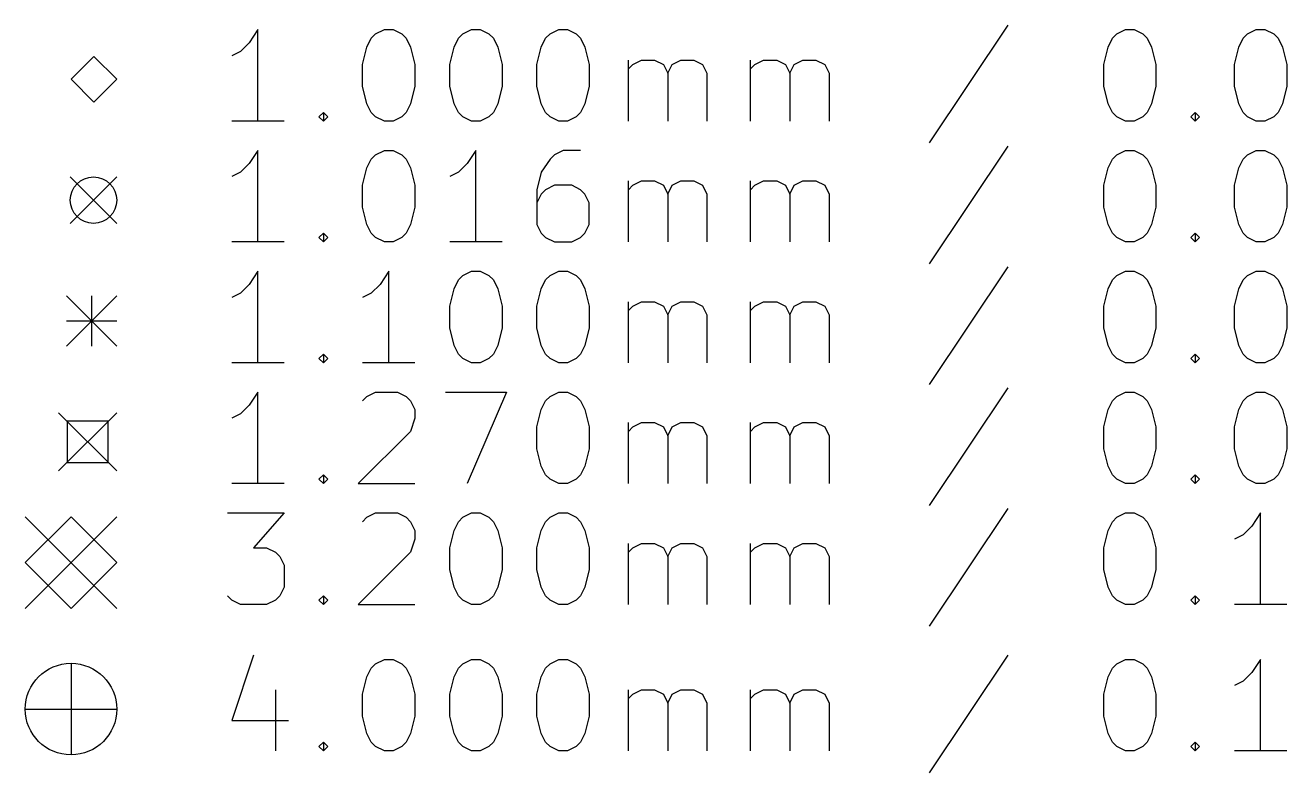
# Model space of a CAD drawing. Extents: x 91 to 223, y -160 to -73.
# Drawn here: x 91.35 to 118.91, y -159.52 to -143.19 of the extents above; entities that cross this region are included whole.
import ezdxf

# ---------------------------------------------------------------- set-up
doc = ezdxf.new("R2010")
doc.units = 0
doc.layers.add('BLACK', color=7, linetype='CONTINUOUS')

msp = doc.modelspace()

# ---------------------------------------------------------------- linework, layer by layer
at = {"layer": 'BLACK', "linetype": 'CONTINUOUS'}
for p, q in [((96.4298, -143.28), (96.2393, -143.566)), ((96.4298, -145.28), (96.4298, -143.28)), ((99.0012, -143.376), (99.1917, -143.28)), ((99.1917, -143.28), (99.3821, -143.28)), ((99.3821, -143.28), (99.5726, -143.376)), ((100.906, -143.376), (101.096, -143.28)), ((101.096, -143.28), (101.287, -143.28)), ((101.287, -143.28), (101.477, -143.376)), ((102.811, -143.376), (103.001, -143.28)), ((103.001, -143.28), (103.192, -143.28)), ((103.192, -143.28), (103.382, -143.376)), ((112.811, -143.185), (111.096, -145.757)), ((115.192, -143.376), (115.382, -143.28)), ((115.382, -143.28), (115.573, -143.28)), ((115.573, -143.28), (115.763, -143.376)), ((118.049, -143.376), (118.239, -143.28)), ((118.239, -143.28), (118.43, -143.28)), ((118.43, -143.28), (118.62, -143.376)), ((96.2393, -143.566), (96.0488, -143.757)), ((98.8107, -143.661), (98.9059, -143.471)), ((98.9059, -143.471), (99.0012, -143.376)), ((99.5726, -143.376), (99.6679, -143.471)), ((99.6679, -143.471), (99.7631, -143.661)), ((100.715, -143.661), (100.811, -143.471)), ((100.811, -143.471), (100.906, -143.376)), ((101.477, -143.376), (101.573, -143.471)), ((101.573, -143.471), (101.668, -143.661)), ((102.62, -143.661), (102.715, -143.471)), ((102.715, -143.471), (102.811, -143.376)), ((103.382, -143.376), (103.477, -143.471)), ((103.477, -143.471), (103.573, -143.661)), ((115.001, -143.661), (115.096, -143.471)), ((115.096, -143.471), (115.192, -143.376)), ((115.763, -143.376), (115.858, -143.471)), ((115.858, -143.471), (115.954, -143.661)), ((117.858, -143.661), (117.954, -143.471)), ((117.954, -143.471), (118.049, -143.376)), ((118.62, -143.376), (118.715, -143.471)), ((118.715, -143.471), (118.811, -143.661)), ((96.0488, -143.757), (95.8583, -143.852)), ((98.7155, -144.042), (98.8107, -143.661)), ((99.7631, -143.661), (99.8583, -144.042)), ((100.62, -144.042), (100.715, -143.661)), ((101.668, -143.661), (101.763, -144.042)), ((102.525, -144.042), (102.62, -143.661)), ((103.573, -143.661), (103.668, -144.042)), ((114.906, -144.042), (115.001, -143.661)), ((115.954, -143.661), (116.049, -144.042)), ((117.763, -144.042), (117.858, -143.661)), ((118.811, -143.661), (118.906, -144.042)), ((92.8458, -143.866), (92.3458, -144.366)), ((93.3458, -144.366), (92.8458, -143.866)), ((98.7155, -144.519), (98.7155, -144.042)), ((99.8583, -144.042), (99.8583, -144.519)), ((100.62, -144.519), (100.62, -144.042)), ((101.763, -144.042), (101.763, -144.519)), ((102.525, -144.519), (102.525, -144.042)), ((103.668, -144.042), (103.668, -144.519)), ((104.525, -145.28), (104.525, -143.947)), ((104.525, -144.138), (104.62, -144.042)), ((104.62, -144.042), (104.811, -143.947)), ((104.811, -143.947), (105.096, -143.947)), ((105.096, -143.947), (105.287, -144.042)), ((105.287, -144.042), (105.382, -144.233)), ((105.382, -144.233), (105.477, -144.042)), ((105.477, -144.042), (105.668, -143.947)), ((105.668, -143.947), (105.954, -143.947)), ((105.954, -143.947), (106.144, -144.042)), ((106.144, -144.042), (106.239, -144.233)), ((107.192, -145.28), (107.192, -143.947)), ((107.192, -144.138), (107.287, -144.042)), ((107.287, -144.042), (107.477, -143.947)), ((107.477, -143.947), (107.763, -143.947)), ((107.763, -143.947), (107.954, -144.042)), ((107.954, -144.042), (108.049, -144.233)), ((108.049, -144.233), (108.144, -144.042)), ((108.144, -144.042), (108.335, -143.947)), ((108.335, -143.947), (108.62, -143.947)), ((108.62, -143.947), (108.811, -144.042)), ((108.811, -144.042), (108.906, -144.233)), ((114.906, -144.519), (114.906, -144.042)), ((116.049, -144.042), (116.049, -144.519)), ((117.763, -144.519), (117.763, -144.042)), ((118.906, -144.042), (118.906, -144.519)), ((92.3458, -144.366), (92.8458, -144.866)), ((92.8458, -144.866), (93.3458, -144.366)), ((105.382, -144.233), (105.382, -145.28)), ((106.239, -144.233), (106.239, -145.28)), ((108.049, -144.233), (108.049, -145.28)), ((108.906, -144.233), (108.906, -145.28)), ((98.8107, -144.899), (98.7155, -144.519)), ((99.8583, -144.519), (99.7631, -144.899)), ((100.715, -144.899), (100.62, -144.519)), ((101.763, -144.519), (101.668, -144.899)), ((102.62, -144.899), (102.525, -144.519)), ((103.668, -144.519), (103.573, -144.899)), ((115.001, -144.899), (114.906, -144.519)), ((116.049, -144.519), (115.954, -144.899)), ((117.858, -144.899), (117.763, -144.519)), ((118.906, -144.519), (118.811, -144.899)), ((98.9059, -145.09), (98.8107, -144.899)), ((99.7631, -144.899), (99.6679, -145.09)), ((100.811, -145.09), (100.715, -144.899)), ((101.668, -144.899), (101.573, -145.09)), ((102.715, -145.09), (102.62, -144.899)), ((103.573, -144.899), (103.477, -145.09)), ((115.096, -145.09), (115.001, -144.899)), ((115.954, -144.899), (115.858, -145.09)), ((117.954, -145.09), (117.858, -144.899)), ((118.811, -144.899), (118.715, -145.09)), ((97.7631, -145.185), (97.8583, -145.09)), ((97.8583, -145.28), (97.7631, -145.185)), ((97.8583, -145.09), (97.9536, -145.185)), ((97.8583, -145.09), (97.8583, -145.28)), ((97.9536, -145.185), (97.8583, -145.28)), ((99.0012, -145.185), (98.9059, -145.09)), ((99.1917, -145.28), (99.0012, -145.185)), ((99.5726, -145.185), (99.3821, -145.28)), ((99.6679, -145.09), (99.5726, -145.185)), ((100.906, -145.185), (100.811, -145.09)), ((101.096, -145.28), (100.906, -145.185)), ((101.477, -145.185), (101.287, -145.28)), ((101.573, -145.09), (101.477, -145.185)), ((102.811, -145.185), (102.715, -145.09)), ((103.001, -145.28), (102.811, -145.185)), ((103.382, -145.185), (103.192, -145.28)), ((103.477, -145.09), (103.382, -145.185)), ((115.192, -145.185), (115.096, -145.09)), ((115.382, -145.28), (115.192, -145.185)), ((115.763, -145.185), (115.573, -145.28)), ((115.858, -145.09), (115.763, -145.185)), ((116.811, -145.185), (116.906, -145.09)), ((116.906, -145.28), (116.811, -145.185)), ((116.906, -145.09), (117.001, -145.185)), ((116.906, -145.09), (116.906, -145.28)), ((117.001, -145.185), (116.906, -145.28)), ((118.049, -145.185), (117.954, -145.09)), ((118.239, -145.28), (118.049, -145.185)), ((118.62, -145.185), (118.43, -145.28)), ((118.715, -145.09), (118.62, -145.185)), ((97.0012, -145.28), (95.8583, -145.28)), ((99.3821, -145.28), (99.1917, -145.28)), ((101.287, -145.28), (101.096, -145.28)), ((103.192, -145.28), (103.001, -145.28)), ((115.573, -145.28), (115.382, -145.28)), ((118.43, -145.28), (118.239, -145.28)), ((96.4298, -145.92), (96.2393, -146.206)), ((96.4298, -147.92), (96.4298, -145.92)), ((98.9059, -146.111), (99.0012, -146.016)), ((99.0012, -146.016), (99.1917, -145.92)), ((99.1917, -145.92), (99.3821, -145.92)), ((99.3821, -145.92), (99.5726, -146.016)), ((99.5726, -146.016), (99.6679, -146.111)), ((101.192, -145.92), (101.001, -146.206)), ((101.192, -147.92), (101.192, -145.92)), ((102.906, -146.016), (102.811, -146.111)), ((103.096, -145.92), (102.906, -146.016)), ((103.477, -145.92), (103.096, -145.92)), ((112.811, -145.825), (111.096, -148.397)), ((115.096, -146.111), (115.192, -146.016)), ((115.192, -146.016), (115.382, -145.92)), ((115.382, -145.92), (115.573, -145.92)), ((115.573, -145.92), (115.763, -146.016)), ((115.763, -146.016), (115.858, -146.111)), ((117.954, -146.111), (118.049, -146.016)), ((118.049, -146.016), (118.239, -145.92)), ((118.239, -145.92), (118.43, -145.92)), ((118.43, -145.92), (118.62, -146.016)), ((118.62, -146.016), (118.715, -146.111)), ((96.2393, -146.206), (96.0488, -146.397)), ((98.7155, -146.682), (98.8107, -146.301)), ((98.8107, -146.301), (98.9059, -146.111)), ((99.6679, -146.111), (99.7631, -146.301)), ((99.7631, -146.301), (99.8583, -146.682)), ((101.001, -146.206), (100.811, -146.397)), ((102.811, -146.111), (102.62, -146.397)), ((114.906, -146.682), (115.001, -146.301)), ((115.001, -146.301), (115.096, -146.111)), ((115.858, -146.111), (115.954, -146.301)), ((115.954, -146.301), (116.049, -146.682)), ((117.763, -146.682), (117.858, -146.301)), ((117.858, -146.301), (117.954, -146.111)), ((118.715, -146.111), (118.811, -146.301)), ((118.811, -146.301), (118.906, -146.682)), ((92.3298, -146.498), (93.3458, -147.514)), ((93.3458, -146.498), (92.3298, -147.514)), ((96.0488, -146.397), (95.8583, -146.492)), ((100.811, -146.397), (100.62, -146.492)), ((102.62, -146.397), (102.525, -146.778)), ((104.525, -147.92), (104.525, -146.587)), ((104.62, -146.682), (104.811, -146.587)), ((104.811, -146.587), (105.096, -146.587)), ((105.096, -146.587), (105.287, -146.682)), ((105.477, -146.682), (105.668, -146.587)), ((105.668, -146.587), (105.954, -146.587)), ((105.954, -146.587), (106.144, -146.682)), ((107.192, -147.92), (107.192, -146.587)), ((107.287, -146.682), (107.477, -146.587)), ((107.477, -146.587), (107.763, -146.587)), ((107.763, -146.587), (107.954, -146.682)), ((108.144, -146.682), (108.335, -146.587)), ((108.335, -146.587), (108.62, -146.587)), ((108.62, -146.587), (108.811, -146.682)), ((98.7155, -147.159), (98.7155, -146.682)), ((99.8583, -146.682), (99.8583, -147.159)), ((102.525, -146.778), (102.525, -147.539)), ((102.62, -146.873), (102.525, -147.063)), ((102.715, -146.778), (102.62, -146.873)), ((102.906, -146.682), (102.715, -146.778)), ((103.287, -146.682), (102.906, -146.682)), ((103.477, -146.778), (103.287, -146.682)), ((103.573, -146.873), (103.477, -146.778)), ((103.668, -147.063), (103.573, -146.873)), ((104.525, -146.778), (104.62, -146.682)), ((105.287, -146.682), (105.382, -146.873)), ((105.382, -146.873), (105.477, -146.682)), ((105.382, -146.873), (105.382, -147.92)), ((106.144, -146.682), (106.239, -146.873)), ((106.239, -146.873), (106.239, -147.92)), ((107.192, -146.778), (107.287, -146.682)), ((107.954, -146.682), (108.049, -146.873)), ((108.049, -146.873), (108.144, -146.682)), ((108.049, -146.873), (108.049, -147.92)), ((108.811, -146.682), (108.906, -146.873)), ((108.906, -146.873), (108.906, -147.92)), ((114.906, -147.159), (114.906, -146.682)), ((116.049, -146.682), (116.049, -147.159)), ((117.763, -147.159), (117.763, -146.682)), ((118.906, -146.682), (118.906, -147.159)), ((98.8107, -147.539), (98.7155, -147.159)), ((99.8583, -147.159), (99.7631, -147.539)), ((103.668, -147.539), (103.668, -147.063)), ((115.001, -147.539), (114.906, -147.159)), ((116.049, -147.159), (115.954, -147.539)), ((117.858, -147.539), (117.763, -147.159)), ((118.906, -147.159), (118.811, -147.539)), ((98.9059, -147.73), (98.8107, -147.539)), ((99.7631, -147.539), (99.6679, -147.73)), ((102.525, -147.539), (102.62, -147.73)), ((103.573, -147.73), (103.668, -147.539)), ((115.096, -147.73), (115.001, -147.539)), ((115.954, -147.539), (115.858, -147.73)), ((117.954, -147.73), (117.858, -147.539)), ((118.811, -147.539), (118.715, -147.73)), ((97.0012, -147.92), (95.8583, -147.92)), ((97.7631, -147.825), (97.8583, -147.73)), ((97.8583, -147.92), (97.7631, -147.825)), ((97.8583, -147.73), (97.9536, -147.825)), ((97.8583, -147.73), (97.8583, -147.92)), ((97.9536, -147.825), (97.8583, -147.92)), ((99.0012, -147.825), (98.9059, -147.73)), ((99.1917, -147.92), (99.0012, -147.825)), ((99.3821, -147.92), (99.1917, -147.92)), ((99.5726, -147.825), (99.3821, -147.92)), ((99.6679, -147.73), (99.5726, -147.825)), ((101.763, -147.92), (100.62, -147.92)), ((102.62, -147.73), (102.715, -147.825)), ((102.715, -147.825), (102.906, -147.92)), ((102.906, -147.92), (103.287, -147.92)), ((103.287, -147.92), (103.477, -147.825)), ((103.477, -147.825), (103.573, -147.73)), ((115.192, -147.825), (115.096, -147.73)), ((115.382, -147.92), (115.192, -147.825)), ((115.573, -147.92), (115.382, -147.92)), ((115.763, -147.825), (115.573, -147.92)), ((115.858, -147.73), (115.763, -147.825)), ((116.811, -147.825), (116.906, -147.73)), ((116.906, -147.92), (116.811, -147.825)), ((116.906, -147.73), (117.001, -147.825)), ((116.906, -147.73), (116.906, -147.92)), ((117.001, -147.825), (116.906, -147.92)), ((118.049, -147.825), (117.954, -147.73)), ((118.239, -147.92), (118.049, -147.825)), ((118.43, -147.92), (118.239, -147.92)), ((118.62, -147.825), (118.43, -147.92)), ((118.715, -147.73), (118.62, -147.825)), ((112.811, -148.465), (111.096, -151.037)), ((96.4298, -148.56), (96.2393, -148.846)), ((96.4298, -150.56), (96.4298, -148.56)), ((99.2869, -148.56), (99.0964, -148.846)), ((99.2869, -150.56), (99.2869, -148.56)), ((100.715, -148.941), (100.811, -148.751)), ((100.811, -148.751), (100.906, -148.656)), ((100.906, -148.656), (101.096, -148.56)), ((101.096, -148.56), (101.287, -148.56)), ((101.287, -148.56), (101.477, -148.656)), ((101.477, -148.656), (101.573, -148.751)), ((101.573, -148.751), (101.668, -148.941)), ((102.62, -148.941), (102.715, -148.751)), ((102.715, -148.751), (102.811, -148.656)), ((102.811, -148.656), (103.001, -148.56)), ((103.001, -148.56), (103.192, -148.56)), ((103.192, -148.56), (103.382, -148.656)), ((103.382, -148.656), (103.477, -148.751)), ((103.477, -148.751), (103.573, -148.941)), ((115.001, -148.941), (115.096, -148.751)), ((115.096, -148.751), (115.192, -148.656)), ((115.192, -148.656), (115.382, -148.56)), ((115.382, -148.56), (115.573, -148.56)), ((115.573, -148.56), (115.763, -148.656)), ((115.763, -148.656), (115.858, -148.751)), ((115.858, -148.751), (115.954, -148.941)), ((117.858, -148.941), (117.954, -148.751)), ((117.954, -148.751), (118.049, -148.656)), ((118.049, -148.656), (118.239, -148.56)), ((118.239, -148.56), (118.43, -148.56)), ((118.43, -148.56), (118.62, -148.656)), ((118.62, -148.656), (118.715, -148.751)), ((118.715, -148.751), (118.811, -148.941)), ((92.2458, -149.096), (93.3458, -150.196)), ((93.3458, -149.096), (92.2458, -150.196)), ((92.7958, -149.096), (92.7958, -150.196)), ((96.0488, -149.037), (95.8583, -149.132)), ((96.2393, -148.846), (96.0488, -149.037)), ((98.9059, -149.037), (98.7155, -149.132)), ((99.0964, -148.846), (98.9059, -149.037)), ((100.62, -149.322), (100.715, -148.941)), ((101.668, -148.941), (101.763, -149.322)), ((102.525, -149.322), (102.62, -148.941)), ((103.573, -148.941), (103.668, -149.322)), ((114.906, -149.322), (115.001, -148.941)), ((115.954, -148.941), (116.049, -149.322)), ((117.763, -149.322), (117.858, -148.941)), ((118.811, -148.941), (118.906, -149.322)), ((100.62, -149.799), (100.62, -149.322)), ((101.763, -149.322), (101.763, -149.799)), ((102.525, -149.799), (102.525, -149.322)), ((103.668, -149.322), (103.668, -149.799)), ((104.525, -150.56), (104.525, -149.227)), ((104.525, -149.418), (104.62, -149.322)), ((104.62, -149.322), (104.811, -149.227)), ((104.811, -149.227), (105.096, -149.227)), ((105.096, -149.227), (105.287, -149.322)), ((105.287, -149.322), (105.382, -149.513)), ((105.382, -149.513), (105.477, -149.322)), ((105.477, -149.322), (105.668, -149.227)), ((105.668, -149.227), (105.954, -149.227)), ((105.954, -149.227), (106.144, -149.322)), ((106.144, -149.322), (106.239, -149.513)), ((107.192, -150.56), (107.192, -149.227)), ((107.192, -149.418), (107.287, -149.322)), ((107.287, -149.322), (107.477, -149.227)), ((107.477, -149.227), (107.763, -149.227)), ((107.763, -149.227), (107.954, -149.322)), ((107.954, -149.322), (108.049, -149.513)), ((108.049, -149.513), (108.144, -149.322)), ((108.144, -149.322), (108.335, -149.227)), ((108.335, -149.227), (108.62, -149.227)), ((108.62, -149.227), (108.811, -149.322)), ((108.811, -149.322), (108.906, -149.513)), ((114.906, -149.799), (114.906, -149.322)), ((116.049, -149.322), (116.049, -149.799)), ((117.763, -149.799), (117.763, -149.322)), ((118.906, -149.322), (118.906, -149.799)), ((92.2458, -149.646), (93.3458, -149.646)), ((105.382, -149.513), (105.382, -150.56)), ((106.239, -149.513), (106.239, -150.56)), ((108.049, -149.513), (108.049, -150.56)), ((108.906, -149.513), (108.906, -150.56)), ((100.715, -150.179), (100.62, -149.799)), ((101.763, -149.799), (101.668, -150.179)), ((102.62, -150.179), (102.525, -149.799)), ((103.668, -149.799), (103.573, -150.179)), ((115.001, -150.179), (114.906, -149.799)), ((116.049, -149.799), (115.954, -150.179)), ((117.858, -150.179), (117.763, -149.799)), ((118.906, -149.799), (118.811, -150.179)), ((100.811, -150.37), (100.715, -150.179)), ((101.668, -150.179), (101.573, -150.37)), ((102.715, -150.37), (102.62, -150.179)), ((103.573, -150.179), (103.477, -150.37)), ((115.096, -150.37), (115.001, -150.179)), ((115.954, -150.179), (115.858, -150.37)), ((117.954, -150.37), (117.858, -150.179)), ((118.811, -150.179), (118.715, -150.37)), ((97.7631, -150.465), (97.8583, -150.37)), ((97.8583, -150.56), (97.7631, -150.465)), ((97.8583, -150.37), (97.9536, -150.465)), ((97.8583, -150.37), (97.8583, -150.56)), ((97.9536, -150.465), (97.8583, -150.56)), ((100.906, -150.465), (100.811, -150.37)), ((101.096, -150.56), (100.906, -150.465)), ((101.477, -150.465), (101.287, -150.56)), ((101.573, -150.37), (101.477, -150.465)), ((102.811, -150.465), (102.715, -150.37)), ((103.001, -150.56), (102.811, -150.465)), ((103.382, -150.465), (103.192, -150.56)), ((103.477, -150.37), (103.382, -150.465)), ((115.192, -150.465), (115.096, -150.37)), ((115.382, -150.56), (115.192, -150.465)), ((115.763, -150.465), (115.573, -150.56)), ((115.858, -150.37), (115.763, -150.465)), ((116.811, -150.465), (116.906, -150.37)), ((116.906, -150.56), (116.811, -150.465)), ((116.906, -150.37), (117.001, -150.465)), ((116.906, -150.37), (116.906, -150.56)), ((117.001, -150.465), (116.906, -150.56)), ((118.049, -150.465), (117.954, -150.37)), ((118.239, -150.56), (118.049, -150.465)), ((118.62, -150.465), (118.43, -150.56)), ((118.715, -150.37), (118.62, -150.465)), ((97.0012, -150.56), (95.8583, -150.56)), ((99.8583, -150.56), (98.7155, -150.56)), ((101.287, -150.56), (101.096, -150.56)), ((103.192, -150.56), (103.001, -150.56)), ((115.573, -150.56), (115.382, -150.56)), ((118.43, -150.56), (118.239, -150.56)), ((96.4298, -151.2), (96.2393, -151.486)), ((96.4298, -153.2), (96.4298, -151.2)), ((98.7155, -151.391), (98.8107, -151.296)), ((98.8107, -151.296), (99.0012, -151.2)), ((99.0012, -151.2), (99.4774, -151.2)), ((99.4774, -151.2), (99.6679, -151.296)), ((99.6679, -151.296), (99.7631, -151.391)), ((100.525, -151.2), (101.858, -151.2)), ((101.858, -151.2), (101.001, -153.2)), ((102.715, -151.391), (102.811, -151.296)), ((102.811, -151.296), (103.001, -151.2)), ((103.001, -151.2), (103.192, -151.2)), ((103.192, -151.2), (103.382, -151.296)), ((103.382, -151.296), (103.477, -151.391)), ((112.811, -151.105), (111.096, -153.677)), ((115.096, -151.391), (115.192, -151.296)), ((115.192, -151.296), (115.382, -151.2)), ((115.382, -151.2), (115.573, -151.2)), ((115.573, -151.2), (115.763, -151.296)), ((115.763, -151.296), (115.858, -151.391)), ((117.954, -151.391), (118.049, -151.296)), ((118.049, -151.296), (118.239, -151.2)), ((118.239, -151.2), (118.43, -151.2)), ((118.43, -151.2), (118.62, -151.296)), ((118.62, -151.296), (118.715, -151.391)), ((96.2393, -151.486), (96.0488, -151.677)), ((99.7631, -151.391), (99.8583, -151.581)), ((99.8583, -151.581), (99.8583, -151.772)), ((102.525, -151.962), (102.62, -151.581)), ((102.62, -151.581), (102.715, -151.391)), ((103.477, -151.391), (103.573, -151.581)), ((103.573, -151.581), (103.668, -151.962)), ((114.906, -151.962), (115.001, -151.581)), ((115.001, -151.581), (115.096, -151.391)), ((115.858, -151.391), (115.954, -151.581)), ((115.954, -151.581), (116.049, -151.962)), ((117.763, -151.962), (117.858, -151.581)), ((117.858, -151.581), (117.954, -151.391)), ((118.715, -151.391), (118.811, -151.581)), ((118.811, -151.581), (118.906, -151.962)), ((92.0758, -151.651), (93.3458, -152.921)), ((93.3458, -151.651), (92.0758, -152.921)), ((93.1598, -151.837), (92.2618, -151.837)), ((92.2618, -151.837), (92.2618, -152.735)), ((93.1598, -152.735), (93.1598, -151.837)), ((96.0488, -151.677), (95.8583, -151.772)), ((99.8583, -151.772), (99.7631, -152.058)), ((99.7631, -152.058), (98.6202, -153.2)), ((102.525, -152.439), (102.525, -151.962)), ((103.668, -151.962), (103.668, -152.439)), ((104.525, -153.2), (104.525, -151.867)), ((104.525, -152.058), (104.62, -151.962)), ((104.62, -151.962), (104.811, -151.867)), ((104.811, -151.867), (105.096, -151.867)), ((105.096, -151.867), (105.287, -151.962)), ((105.287, -151.962), (105.382, -152.153)), ((105.382, -152.153), (105.477, -151.962)), ((105.477, -151.962), (105.668, -151.867)), ((105.668, -151.867), (105.954, -151.867)), ((105.954, -151.867), (106.144, -151.962)), ((106.144, -151.962), (106.239, -152.153)), ((107.192, -153.2), (107.192, -151.867)), ((107.192, -152.058), (107.287, -151.962)), ((107.287, -151.962), (107.477, -151.867)), ((107.477, -151.867), (107.763, -151.867)), ((107.763, -151.867), (107.954, -151.962)), ((107.954, -151.962), (108.049, -152.153)), ((108.049, -152.153), (108.144, -151.962)), ((108.144, -151.962), (108.335, -151.867)), ((108.335, -151.867), (108.62, -151.867)), ((108.62, -151.867), (108.811, -151.962)), ((108.811, -151.962), (108.906, -152.153)), ((114.906, -152.439), (114.906, -151.962)), ((116.049, -151.962), (116.049, -152.439)), ((117.763, -152.439), (117.763, -151.962)), ((118.906, -151.962), (118.906, -152.439)), ((105.382, -152.153), (105.382, -153.2)), ((106.239, -152.153), (106.239, -153.2)), ((108.049, -152.153), (108.049, -153.2)), ((108.906, -152.153), (108.906, -153.2)), ((102.62, -152.819), (102.525, -152.439)), ((103.668, -152.439), (103.573, -152.819)), ((115.001, -152.819), (114.906, -152.439)), ((116.049, -152.439), (115.954, -152.819)), ((117.858, -152.819), (117.763, -152.439)), ((118.906, -152.439), (118.811, -152.819)), ((92.2618, -152.735), (93.1598, -152.735)), ((102.715, -153.01), (102.62, -152.819)), ((103.573, -152.819), (103.477, -153.01)), ((115.096, -153.01), (115.001, -152.819)), ((115.954, -152.819), (115.858, -153.01)), ((117.954, -153.01), (117.858, -152.819)), ((118.811, -152.819), (118.715, -153.01)), ((97.0012, -153.2), (95.8583, -153.2)), ((97.7631, -153.105), (97.8583, -153.01)), ((97.8583, -153.2), (97.7631, -153.105)), ((97.8583, -153.01), (97.9536, -153.105)), ((97.8583, -153.01), (97.8583, -153.2)), ((97.9536, -153.105), (97.8583, -153.2)), ((98.6202, -153.2), (99.8583, -153.2)), ((102.811, -153.105), (102.715, -153.01)), ((103.001, -153.2), (102.811, -153.105)), ((103.192, -153.2), (103.001, -153.2)), ((103.382, -153.105), (103.192, -153.2)), ((103.477, -153.01), (103.382, -153.105)), ((115.192, -153.105), (115.096, -153.01)), ((115.382, -153.2), (115.192, -153.105)), ((115.573, -153.2), (115.382, -153.2)), ((115.763, -153.105), (115.573, -153.2)), ((115.858, -153.01), (115.763, -153.105)), ((116.811, -153.105), (116.906, -153.01)), ((116.906, -153.2), (116.811, -153.105)), ((116.906, -153.01), (117.001, -153.105)), ((116.906, -153.01), (116.906, -153.2)), ((117.001, -153.105), (116.906, -153.2)), ((118.049, -153.105), (117.954, -153.01)), ((118.239, -153.2), (118.049, -153.105)), ((118.43, -153.2), (118.239, -153.2)), ((118.62, -153.105), (118.43, -153.2)), ((118.715, -153.01), (118.62, -153.105)), ((112.811, -153.745), (111.096, -156.317)), ((91.3458, -153.926), (93.3458, -155.926)), ((93.3458, -153.926), (91.3458, -155.926)), ((92.3458, -153.926), (91.3458, -154.926)), ((93.3458, -154.926), (92.3458, -153.926)), ((95.7631, -153.84), (97.0012, -153.84)), ((97.0012, -153.84), (96.3345, -154.602)), ((98.7155, -154.031), (98.8107, -153.936)), ((98.8107, -153.936), (99.0012, -153.84)), ((99.0012, -153.84), (99.4774, -153.84)), ((99.4774, -153.84), (99.6679, -153.936)), ((99.6679, -153.936), (99.7631, -154.031)), ((99.7631, -154.031), (99.8583, -154.221)), ((100.715, -154.221), (100.811, -154.031)), ((100.811, -154.031), (100.906, -153.936)), ((100.906, -153.936), (101.096, -153.84)), ((101.096, -153.84), (101.287, -153.84)), ((101.287, -153.84), (101.477, -153.936)), ((101.477, -153.936), (101.573, -154.031)), ((101.573, -154.031), (101.668, -154.221)), ((102.62, -154.221), (102.715, -154.031)), ((102.715, -154.031), (102.811, -153.936)), ((102.811, -153.936), (103.001, -153.84)), ((103.001, -153.84), (103.192, -153.84)), ((103.192, -153.84), (103.382, -153.936)), ((103.382, -153.936), (103.477, -154.031)), ((103.477, -154.031), (103.573, -154.221)), ((115.001, -154.221), (115.096, -154.031)), ((115.096, -154.031), (115.192, -153.936)), ((115.192, -153.936), (115.382, -153.84)), ((115.382, -153.84), (115.573, -153.84)), ((115.573, -153.84), (115.763, -153.936)), ((115.763, -153.936), (115.858, -154.031)), ((115.858, -154.031), (115.954, -154.221)), ((118.335, -153.84), (118.144, -154.126)), ((118.335, -155.84), (118.335, -153.84)), ((99.8583, -154.221), (99.8583, -154.412)), ((100.62, -154.602), (100.715, -154.221)), ((101.668, -154.221), (101.763, -154.602)), ((102.525, -154.602), (102.62, -154.221)), ((103.573, -154.221), (103.668, -154.602)), ((114.906, -154.602), (115.001, -154.221)), ((115.954, -154.221), (116.049, -154.602)), ((117.954, -154.317), (117.763, -154.412)), ((118.144, -154.126), (117.954, -154.317)), ((96.3345, -154.602), (96.6202, -154.602)), ((96.6202, -154.602), (96.8107, -154.698)), ((99.8583, -154.412), (99.7631, -154.698)), ((100.62, -155.079), (100.62, -154.602)), ((101.763, -154.602), (101.763, -155.079)), ((102.525, -155.079), (102.525, -154.602)), ((103.668, -154.602), (103.668, -155.079)), ((104.525, -155.84), (104.525, -154.507)), ((104.525, -154.698), (104.62, -154.602)), ((104.62, -154.602), (104.811, -154.507)), ((104.811, -154.507), (105.096, -154.507)), ((105.096, -154.507), (105.287, -154.602)), ((105.287, -154.602), (105.382, -154.793)), ((105.382, -154.793), (105.477, -154.602)), ((105.477, -154.602), (105.668, -154.507)), ((105.668, -154.507), (105.954, -154.507)), ((105.954, -154.507), (106.144, -154.602)), ((106.144, -154.602), (106.239, -154.793)), ((107.192, -155.84), (107.192, -154.507)), ((107.192, -154.698), (107.287, -154.602)), ((107.287, -154.602), (107.477, -154.507)), ((107.477, -154.507), (107.763, -154.507)), ((107.763, -154.507), (107.954, -154.602)), ((107.954, -154.602), (108.049, -154.793)), ((108.049, -154.793), (108.144, -154.602)), ((108.144, -154.602), (108.335, -154.507)), ((108.335, -154.507), (108.62, -154.507)), ((108.62, -154.507), (108.811, -154.602)), ((108.811, -154.602), (108.906, -154.793)), ((114.906, -155.079), (114.906, -154.602)), ((116.049, -154.602), (116.049, -155.079)), ((96.8107, -154.698), (96.9059, -154.793)), ((96.9059, -154.793), (97.0012, -154.983)), ((99.7631, -154.698), (98.6202, -155.84)), ((105.382, -154.793), (105.382, -155.84)), ((106.239, -154.793), (106.239, -155.84)), ((108.049, -154.793), (108.049, -155.84)), ((108.906, -154.793), (108.906, -155.84)), ((91.3458, -154.926), (92.3458, -155.926)), ((92.3458, -155.926), (93.3458, -154.926)), ((97.0012, -154.983), (97.0012, -155.459)), ((100.715, -155.459), (100.62, -155.079)), ((101.763, -155.079), (101.668, -155.459)), ((102.62, -155.459), (102.525, -155.079)), ((103.668, -155.079), (103.573, -155.459)), ((115.001, -155.459), (114.906, -155.079)), ((116.049, -155.079), (115.954, -155.459)), ((95.8583, -155.745), (95.7631, -155.65)), ((96.9059, -155.65), (96.8107, -155.745)), ((97.0012, -155.459), (96.9059, -155.65)), ((97.7631, -155.745), (97.8583, -155.65)), ((97.8583, -155.65), (97.9536, -155.745)), ((97.8583, -155.65), (97.8583, -155.84)), ((100.811, -155.65), (100.715, -155.459)), ((100.906, -155.745), (100.811, -155.65)), ((101.573, -155.65), (101.477, -155.745)), ((101.668, -155.459), (101.573, -155.65)), ((102.715, -155.65), (102.62, -155.459)), ((102.811, -155.745), (102.715, -155.65)), ((103.477, -155.65), (103.382, -155.745)), ((103.573, -155.459), (103.477, -155.65)), ((115.096, -155.65), (115.001, -155.459)), ((115.192, -155.745), (115.096, -155.65)), ((115.858, -155.65), (115.763, -155.745)), ((115.954, -155.459), (115.858, -155.65)), ((116.811, -155.745), (116.906, -155.65)), ((116.906, -155.65), (117.001, -155.745)), ((116.906, -155.65), (116.906, -155.84)), ((96.0488, -155.84), (95.8583, -155.745)), ((96.6202, -155.84), (96.0488, -155.84)), ((96.8107, -155.745), (96.6202, -155.84)), ((97.8583, -155.84), (97.7631, -155.745)), ((97.9536, -155.745), (97.8583, -155.84)), ((98.6202, -155.84), (99.8583, -155.84)), ((101.096, -155.84), (100.906, -155.745)), ((101.287, -155.84), (101.096, -155.84)), ((101.477, -155.745), (101.287, -155.84)), ((103.001, -155.84), (102.811, -155.745)), ((103.192, -155.84), (103.001, -155.84)), ((103.382, -155.745), (103.192, -155.84)), ((115.382, -155.84), (115.192, -155.745)), ((115.573, -155.84), (115.382, -155.84)), ((115.763, -155.745), (115.573, -155.84)), ((116.906, -155.84), (116.811, -155.745)), ((117.001, -155.745), (116.906, -155.84)), ((118.906, -155.84), (117.763, -155.84)), ((96.3345, -156.945), (95.8583, -158.374)), ((99.0012, -157.136), (99.1917, -157.04)), ((99.1917, -157.04), (99.3821, -157.04)), ((99.3821, -157.04), (99.5726, -157.136)), ((100.906, -157.136), (101.096, -157.04)), ((101.096, -157.04), (101.287, -157.04)), ((101.287, -157.04), (101.477, -157.136)), ((102.811, -157.136), (103.001, -157.04)), ((103.001, -157.04), (103.192, -157.04)), ((103.192, -157.04), (103.382, -157.136)), ((112.811, -156.945), (111.096, -159.517)), ((115.192, -157.136), (115.382, -157.04)), ((115.382, -157.04), (115.573, -157.04)), ((115.573, -157.04), (115.763, -157.136)), ((118.335, -157.04), (118.144, -157.326)), ((118.335, -159.04), (118.335, -157.04)), ((92.3458, -157.126), (92.3458, -159.126)), ((98.8107, -157.421), (98.9059, -157.231)), ((98.9059, -157.231), (99.0012, -157.136)), ((99.5726, -157.136), (99.6679, -157.231)), ((99.6679, -157.231), (99.7631, -157.421)), ((100.715, -157.421), (100.811, -157.231)), ((100.811, -157.231), (100.906, -157.136)), ((101.477, -157.136), (101.573, -157.231)), ((101.573, -157.231), (101.668, -157.421)), ((102.62, -157.421), (102.715, -157.231)), ((102.715, -157.231), (102.811, -157.136)), ((103.382, -157.136), (103.477, -157.231)), ((103.477, -157.231), (103.573, -157.421)), ((115.001, -157.421), (115.096, -157.231)), ((115.096, -157.231), (115.192, -157.136)), ((115.763, -157.136), (115.858, -157.231)), ((115.858, -157.231), (115.954, -157.421)), ((118.144, -157.326), (117.954, -157.517)), ((98.7155, -157.802), (98.8107, -157.421)), ((99.7631, -157.421), (99.8583, -157.802)), ((100.62, -157.802), (100.715, -157.421)), ((101.668, -157.421), (101.763, -157.802)), ((102.525, -157.802), (102.62, -157.421)), ((103.573, -157.421), (103.668, -157.802)), ((114.906, -157.802), (115.001, -157.421)), ((115.954, -157.421), (116.049, -157.802)), ((117.954, -157.517), (117.763, -157.612)), ((96.8107, -157.707), (96.8107, -159.04)), ((98.7155, -158.279), (98.7155, -157.802)), ((99.8583, -157.802), (99.8583, -158.279)), ((100.62, -158.279), (100.62, -157.802)), ((101.763, -157.802), (101.763, -158.279)), ((102.525, -158.279), (102.525, -157.802)), ((103.668, -157.802), (103.668, -158.279)), ((104.525, -159.04), (104.525, -157.707)), ((104.525, -157.898), (104.62, -157.802)), ((104.62, -157.802), (104.811, -157.707)), ((104.811, -157.707), (105.096, -157.707)), ((105.096, -157.707), (105.287, -157.802)), ((105.287, -157.802), (105.382, -157.993)), ((105.382, -157.993), (105.477, -157.802)), ((105.477, -157.802), (105.668, -157.707)), ((105.668, -157.707), (105.954, -157.707)), ((105.954, -157.707), (106.144, -157.802)), ((106.144, -157.802), (106.239, -157.993)), ((107.192, -159.04), (107.192, -157.707)), ((107.192, -157.898), (107.287, -157.802)), ((107.287, -157.802), (107.477, -157.707)), ((107.477, -157.707), (107.763, -157.707)), ((107.763, -157.707), (107.954, -157.802)), ((107.954, -157.802), (108.049, -157.993)), ((108.049, -157.993), (108.144, -157.802)), ((108.144, -157.802), (108.335, -157.707)), ((108.335, -157.707), (108.62, -157.707)), ((108.62, -157.707), (108.811, -157.802)), ((108.811, -157.802), (108.906, -157.993)), ((114.906, -158.279), (114.906, -157.802)), ((116.049, -157.802), (116.049, -158.279)), ((91.3458, -158.126), (93.3458, -158.126)), ((105.382, -157.993), (105.382, -159.04)), ((106.239, -157.993), (106.239, -159.04)), ((108.049, -157.993), (108.049, -159.04)), ((108.906, -157.993), (108.906, -159.04)), ((95.8583, -158.374), (97.0964, -158.374)), ((98.8107, -158.659), (98.7155, -158.279)), ((99.8583, -158.279), (99.7631, -158.659)), ((100.715, -158.659), (100.62, -158.279)), ((101.763, -158.279), (101.668, -158.659)), ((102.62, -158.659), (102.525, -158.279)), ((103.668, -158.279), (103.573, -158.659)), ((115.001, -158.659), (114.906, -158.279)), ((116.049, -158.279), (115.954, -158.659)), ((98.9059, -158.85), (98.8107, -158.659)), ((99.7631, -158.659), (99.6679, -158.85)), ((100.811, -158.85), (100.715, -158.659)), ((101.668, -158.659), (101.573, -158.85)), ((102.715, -158.85), (102.62, -158.659)), ((103.573, -158.659), (103.477, -158.85)), ((115.096, -158.85), (115.001, -158.659)), ((115.954, -158.659), (115.858, -158.85)), ((97.7631, -158.945), (97.8583, -158.85)), ((97.8583, -159.04), (97.7631, -158.945)), ((97.8583, -158.85), (97.9536, -158.945)), ((97.8583, -158.85), (97.8583, -159.04)), ((97.9536, -158.945), (97.8583, -159.04)), ((99.0012, -158.945), (98.9059, -158.85)), ((99.1917, -159.04), (99.0012, -158.945)), ((99.5726, -158.945), (99.3821, -159.04)), ((99.6679, -158.85), (99.5726, -158.945)), ((100.906, -158.945), (100.811, -158.85)), ((101.096, -159.04), (100.906, -158.945)), ((101.477, -158.945), (101.287, -159.04)), ((101.573, -158.85), (101.477, -158.945)), ((102.811, -158.945), (102.715, -158.85)), ((103.001, -159.04), (102.811, -158.945)), ((103.382, -158.945), (103.192, -159.04)), ((103.477, -158.85), (103.382, -158.945)), ((115.192, -158.945), (115.096, -158.85)), ((115.382, -159.04), (115.192, -158.945)), ((115.763, -158.945), (115.573, -159.04)), ((115.858, -158.85), (115.763, -158.945)), ((116.811, -158.945), (116.906, -158.85)), ((116.906, -159.04), (116.811, -158.945)), ((116.906, -158.85), (117.001, -158.945)), ((116.906, -158.85), (116.906, -159.04)), ((117.001, -158.945), (116.906, -159.04)), ((99.3821, -159.04), (99.1917, -159.04)), ((101.287, -159.04), (101.096, -159.04)), ((103.192, -159.04), (103.001, -159.04)), ((115.573, -159.04), (115.382, -159.04)), ((118.906, -159.04), (117.763, -159.04))]:
    msp.add_line(p, q, dxfattribs=at)
at = {"layer": 'BLACK'}
for centre, radius in [((92.8378, -147.006), 0.508), ((92.3458, -158.126), 1)]:
    msp.add_circle(centre, radius, dxfattribs=at)

doc.saveas('drawing.dxf')
